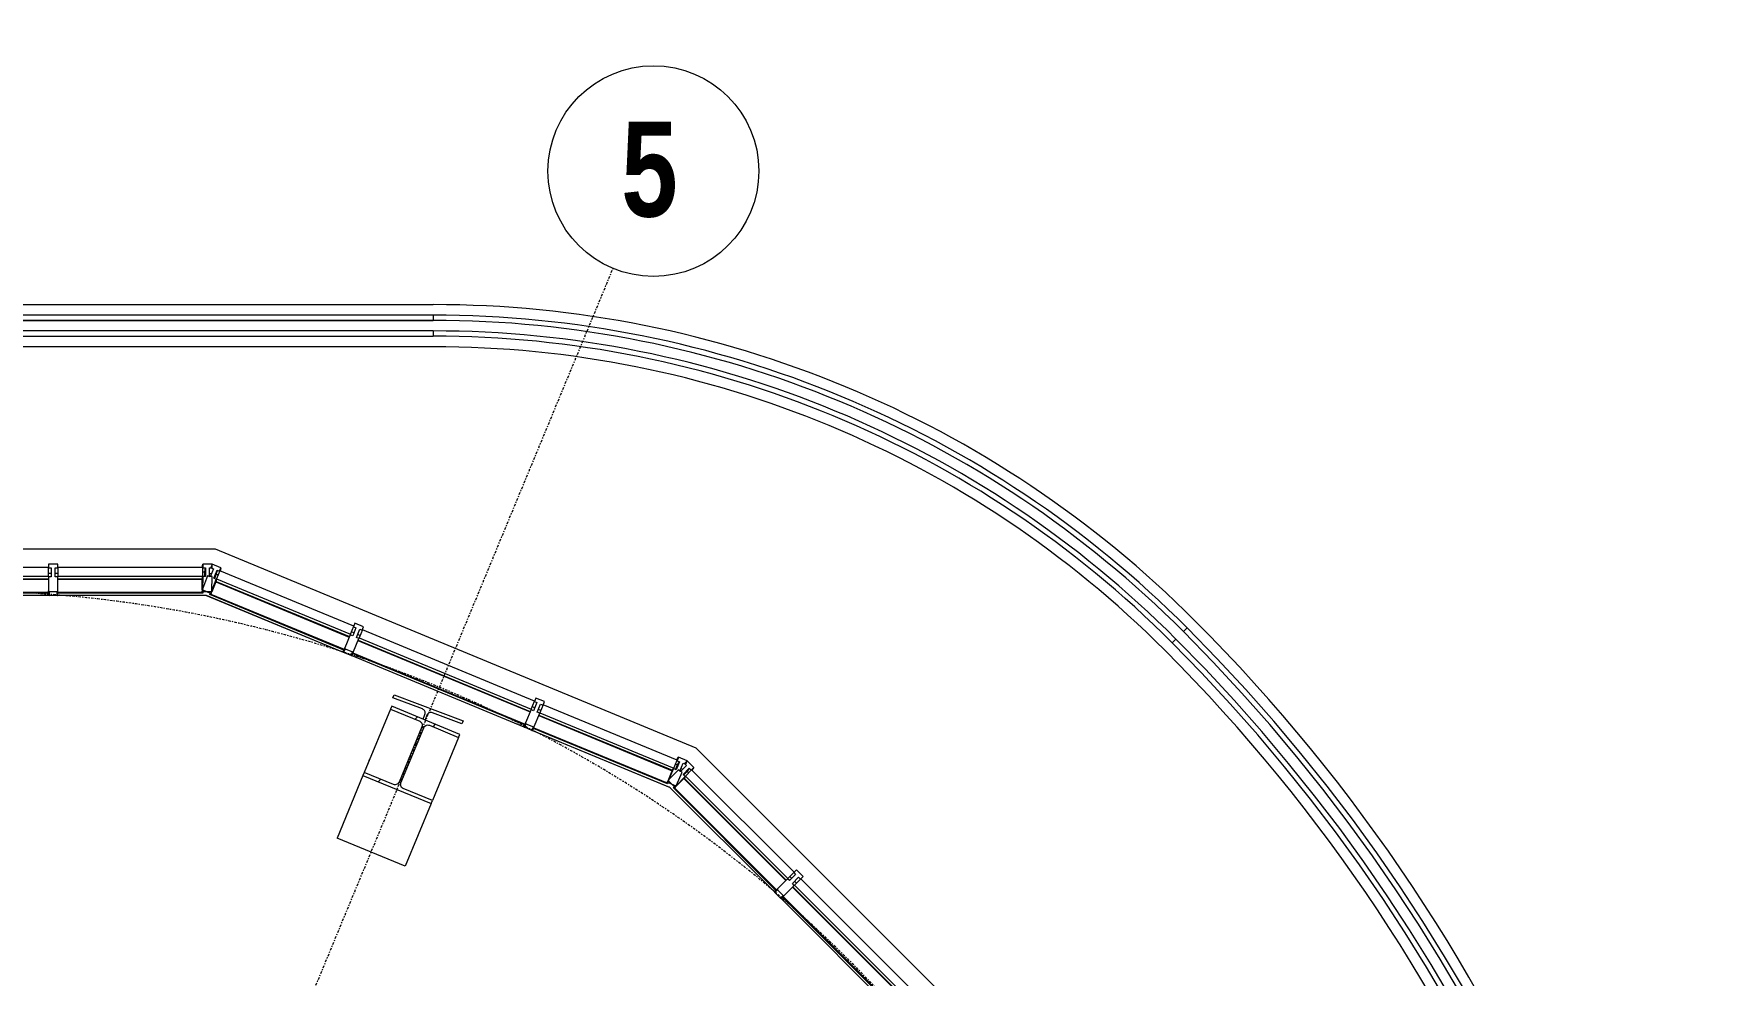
# Model space of a CAD drawing. Header units: millimetres. Extents: x 223 to 163467, y -12002 to 99672.
# Drawn here: x 140504 to 148433, y 68696 to 73167 of the extents above; entities that cross this region are included whole.
import ezdxf

# ---------------------------------------------------------------- set-up
doc = ezdxf.new("R2010")
doc.units = ezdxf.units.MM
doc.linetypes.add('Осевая', pattern=[29.999999, 12, -6, 6, -6])
for name, color, linetype, lineweight in [('A-GLAZ-CURT', 7, 'Continuous', 9), ('A-GLAZ-CWMG', 7, 'Continuous', 9), ('A-WALL', 7, 'Continuous', 9), ('S-COLS', 7, 'Continuous', 9), ('S-GRID', 7, 'Continuous', 9), ('S-GRID-IDEN', 7, 'Continuous', 9), ('Верхние поручни', 7, 'Continuous', 5), ('Ограждение', 7, 'Continuous', 9), ('Поручни', 7, 'Continuous', 5)]:
    doc.layers.add(name, color=color, linetype=linetype, lineweight=lineweight)
doc.styles.add('Impact', font='ARIALN.TTF', dxfattribs={"height": 900})

# ---------------------------------------------------------------- blocks, each defined once
blk = doc.blocks.new('Ограждение - Ограждение-332239-6 этаж')
at = {"layer": 'Поручни'}
for p, q in [((3085.4, 7432), (-1446.4, 7432)), ((3085.4, 7432), (3085.4, 7407)), ((-1446.4, 7332), (3085.4, 7332)), ((3085.4, 7357), (3085.4, 7332)), ((6661.3, 5947.9), (6643.6, 5930.2)), ((6608.2, 5894.9), (6590.5, 5877.3))]:
    blk.add_line(p, q, dxfattribs=at)
for centre, radius, start, end in [((3085.4, 2382), 5050, 44.91996, 90), ((3085.4, 2382), 4950, 44.91996, 90), ((819.5, 122.4), 8250, 318.98451, 44.91996), ((819.5, 122.4), 8150, 318.98451, 44.91996)]:
    blk.add_arc(centre, radius, start, end, dxfattribs=at)
blk = doc.blocks.new('Тип верхнего поручня - Верхний поручень_Внутренний_-332242-6 этаж')
at = {"layer": 'Верхние поручни'}
for p, q in [((-1446.4, 7407), (3085.4, 7407)), ((3085.4, 7357), (-1446.4, 7357))]:
    blk.add_line(p, q, dxfattribs=at)
for centre, radius, start, end in [((3085.4, 2382), 5025, 44.91996, 90), ((3085.4, 2382), 4975, 44.91996, 90), ((819.5, 122.4), 8175, 318.98451, 44.91996), ((819.5, 122.4), 8225, 318.98451, 44.91996)]:
    blk.add_arc(centre, radius, start, end, dxfattribs=at)
blk = doc.blocks.new('Тип верхнего поручня - Верхний поручень_Внутренний_-V1-6 этаж')
at = {"layer": 'Верхние поручни'}
for p, q in [((3085.4, 7407), (-1446.4, 7407)), ((3085.4, 7357), (-1446.4, 7357))]:
    blk.add_line(p, q, dxfattribs=at)
for centre, radius, start, end in [((3085.4, 2382), 5025, 44.91996, 90), ((3085.4, 2382), 4975, 44.91996, 90), ((819.5, 122.4), 8175, 318.98451, 44.91996), ((819.5, 122.4), 8225, 318.98451, 44.91996)]:
    blk.add_arc(centre, radius, start, end, dxfattribs=at)
blk = doc.blocks.new('Двутавровая балка _ГОСТ 26020-83_-Колонна - I 35K1-330506-6 этаж')
at = {"layer": 'S-COLS'}
for p, q in [((-175, 171.5), (175, 171.5)), ((-175, 156.5), (-175, 171.5)), ((175, 171.5), (175, 156.5)), ((-25, 156.5), (-175, 156.5)), ((-5, 112.6), (-5, 136.5)), ((5, 136.5), (5, 112.3)), ((175, 156.5), (25, 156.5)), ((-175, -162.6), (-175, -156.5)), ((175, -167.9), (175, -171.5))]:
    blk.add_line(p, q, dxfattribs=at)
for centre, start, end in [((-25, 136.5), 360, 90), ((25, 136.5), 90, 180)]:
    blk.add_arc(centre, 20, start, end, dxfattribs=at)
blk = doc.blocks.new('Системная панель - С остеклением-473977-6 этаж')
at = {"layer": 'A-GLAZ-CURT'}
for p, q in [((5932, -3333.8), (5447.7, -3818)), ((5942, -3340.4), (5932, -3333.8)), ((5454.5, -3824.8), (5456.1, -3826.4))]:
    blk.add_line(p, q, dxfattribs=at)
at = {"layer": 'A-GLAZ-CURT', "lineweight": 13}
for p, q in [((5942, -3340.4), (5456.1, -3826.4)), ((5485.4, -3855.7), (5971.8, -3369.4)), ((5971.8, -3369.4), (5942, -3340.4)), ((5456.1, -3826.4), (5485.4, -3855.7))]:
    blk.add_line(p, q, dxfattribs=at)
blk = doc.blocks.new('Rectangular Mullion - Mullion_Vertical-45mm-Steelbuilt_2_6875in_Detail-8_TGP-473962-6 этаж')
at = {"layer": 'A-GLAZ-CWMG'}
for p, q in [((2658.6, -5588.5), (2006.6, -5858.5)), ((2658.6, -5588.6), (2009, -5857.7)), ((2027, -5861.3), (2662.5, -5598)), ((2664, -5601.6), (2031.3, -5863.7)), ((2658.6, -5588.5), (2658.6, -5588.6)), ((2658.6, -5588.6), (2662.5, -5598)), ((2662.5, -5598), (2664, -5601.6)), ((2664, -5601.6), (2666.6, -5607.9)), ((2688, -5659.6), (2055.3, -5921.6)), ((2031.3, -5863.7), (2033.1, -5868.1)), ((2035.7, -5874.3), (2055.3, -5921.6)), ((2048.6, -5937), (2057.5, -5958.4)), ((2033.6, -5959.1), (2029.5, -5960.8)), ((2066.2, -5954.8), (2057.5, -5958.4))]:
    blk.add_line(p, q, dxfattribs=at)
at = {"layer": 'A-GLAZ-CWMG', "flags": 128}
blk.add_lwpolyline([(2027, -5861.3), (2029.6, -5861.8), (2031.3, -5863.7)], dxfattribs=at)
blk = doc.blocks.new('Rectangular Mullion - Mullion_Vertical-45mm-Steelbuilt_2_6875in_Detail-8_TGP-473982-6 этаж')
at = {"layer": 'A-GLAZ-CWMG', "lineweight": 18}
for p, q in [((2016.5, 6195.1), (1991.5, 6132.3)), ((2028.2, 6190.3), (2016.5, 6195.1)), ((2043.5, 6228.5), (2028.2, 6190.3)), ((2038.4, 6250.3), (2031.7, 6233.4)), ((2031.7, 6233.4), (2043.5, 6228.5)), ((2079.5, 6233.2), (2038.4, 6250.3)), ((2045.9, 6183), (2061.1, 6221.2)), ((2061.1, 6221.2), (2072.8, 6216.4)), ((2072.8, 6216.4), (2079.5, 6233.2)), ((1993.2, 6128), (2028.5, 6113.4)), ((2032.6, 6115.3), (2034.5, 6120.1)), ((2034.7, 6120.4), (2057.6, 6178.1)), ((2057.6, 6178.1), (2045.9, 6183))]:
    blk.add_line(p, q, dxfattribs=at)
at = {"layer": 'A-GLAZ-CWMG'}
for p, q in [((2048.6, 6181.8), (2057.5, 6203.2)), ((2061.1, 6221.2), (2057.5, 6203.2)), ((2079.5, 6233.2), (2076.4, 6217.6)), ((1991.3, 6131.7), (1988.2, 6115.8)), ((1991.5, 6132.3), (1990, 6124.9)), ((1992.3, 6123.4), (1991.8, 6120.9)), ((2027, 6106), (2028.5, 6113.4)), ((2032.6, 6115.3), (2031.3, 6108.5)), ((2031.3, 6108.5), (2033.1, 6112.9)), ((2035.7, 6119.1), (2055.3, 6166.4)), ((2057.6, 6178.1), (2055.3, 6166.4))]:
    blk.add_line(p, q, dxfattribs=at)
at = {"layer": 'A-GLAZ-CWMG', "lineweight": 18, "flags": 128}
for points in [[(1991.5, 6132.3), (1991.3, 6131.6), (1991.3, 6130.9), (1991.4, 6130.1), (1991.7, 6129.5), (1992.1, 6128.9), (1992.6, 6128.4), (1993.2, 6128)], [(2028.5, 6113.4), (2029.2, 6113.2), (2029.9, 6113.2), (2030.6, 6113.4), (2031.2, 6113.6), (2031.8, 6114.1), (2032.3, 6114.6), (2032.6, 6115.3)]]:
    blk.add_lwpolyline(points, dxfattribs=at)
at = {"layer": 'A-GLAZ-CWMG', "flags": 128}
blk.add_lwpolyline([(2027, 6106), (2029.6, 6106.6), (2031.3, 6108.5)], dxfattribs=at)
blk = doc.blocks.new('Системная панель - С остеклением-473984-6 этаж')
at = {"layer": 'A-GLAZ-CURT'}
for p, q in [((5416.3, -3849.5), (4791.3, -4474.4)), ((5424.7, -3857.8), (5423.1, -3856.2)), ((4798.1, -4481.2), (4799.7, -4482.8))]:
    blk.add_line(p, q, dxfattribs=at)
at = {"layer": 'A-GLAZ-CURT', "lineweight": 13}
for p, q in [((5424.7, -3857.8), (4799.7, -4482.8)), ((5454, -3887.2), (5424.7, -3857.8)), ((4829.1, -4512.1), (5454, -3887.2)), ((4799.7, -4482.8), (4829.1, -4512.1))]:
    blk.add_line(p, q, dxfattribs=at)
blk = doc.blocks.new('Системная панель - С остеклением-473985-6 этаж')
at = {"layer": 'A-GLAZ-CURT'}
for p, q in [((4759.9, -4505.8), (4275.6, -4990.1)), ((4768.3, -4514.2), (4766.7, -4512.6)), ((4275.6, -4990.1), (4282.3, -5000.1))]:
    blk.add_line(p, q, dxfattribs=at)
at = {"layer": 'A-GLAZ-CURT', "lineweight": 13}
for p, q in [((4768.3, -4514.2), (4282.3, -5000.1)), ((4797.6, -4543.6), (4768.3, -4514.2)), ((4311.3, -5029.9), (4797.6, -4543.6)), ((4282.3, -5000.1), (4311.3, -5029.9))]:
    blk.add_line(p, q, dxfattribs=at)
blk = doc.blocks.new('Rectangular Mullion - Mullion_Vertical-45mm-Steelbuilt_2_6875in_Detail-8_TGP-473966-6 этаж')
at = {"layer": 'A-GLAZ-CWMG'}
for p, q in [((5360.4, -3793.6), (4735.5, -4418.5)), ((5360.5, -3793.7), (4735.6, -4418.6)), ((4742.8, -4425.8), (5367.7, -3800.9)), ((5370.5, -3803.7), (4745.5, -4428.6)), ((5360.4, -3793.6), (5360.5, -3793.7)), ((5360.5, -3793.7), (5367.7, -3800.9)), ((5367.7, -3800.9), (5370.5, -3803.7)), ((5370.5, -3803.7), (5375.3, -3808.5)), ((5414.8, -3848), (4789.9, -4472.9)), ((4735.6, -4418.6), (4735.5, -4418.5)), ((4742.8, -4425.8), (4735.6, -4418.6)), ((4745.5, -4428.6), (4742.8, -4425.8)), ((4750.3, -4433.4), (4745.5, -4428.6))]:
    blk.add_line(p, q, dxfattribs=at)
blk = doc.blocks.new('Rectangular Mullion - Mullion_Vertical-45mm-Steelbuilt_2_6875in_Detail-8_TGP-V24-6 этаж')
at = {"layer": 'A-GLAZ-CWMG', "lineweight": 18}
for p, q in [((-4323.9, -3316.4), (-4353.5, -3345.1)), ((-4340, -3358.6), (-4310.4, -3329.9)), ((-4284.4, -3260.3), (-4332.9, -3307.4)), ((-4332.9, -3307.4), (-4323.9, -3316.4)), ((-4310.4, -3329.9), (-4301.4, -3338.9)), ((-4301.4, -3338.9), (-4256.9, -3295.6)), ((-4252.9, -3287.3), (-4279.8, -3260.3)), ((-4256.7, -3295.4), (-4253, -3291.8)), ((-4362.5, -3336.1), (-4375.5, -3348.8)), ((-4375.5, -3348.8), (-4344, -3380.2)), ((-4353.5, -3345.1), (-4362.5, -3336.1)), ((-4344, -3380.2), (-4331, -3367.6)), ((-4331, -3367.6), (-4340, -3358.6))]:
    blk.add_line(p, q, dxfattribs=at)
at = {"layer": 'A-GLAZ-CWMG'}
for p, q in [((-4291.5, -3332.3), (-4255.3, -3296.1)), ((-4278.1, -3256.1), (-4284.4, -3260.3)), ((-4270.5, -3250.9), (-4284, -3259.9)), ((-4273.8, -3256.2), (-4275.9, -3257.6)), ((-4247.2, -3288), (-4253, -3291.8)), ((-4252.9, -3287.3), (-4246.6, -3283.1)), ((-4250.6, -3291.3), (-4247.2, -3288)), ((-4330.8, -3371.4), (-4344, -3380.2)), ((-4324.7, -3348.4), (-4340, -3358.6)), ((-4324.7, -3348.4), (-4308.3, -3332)), ((-4291.5, -3332.3), (-4301.4, -3338.9))]:
    blk.add_line(p, q, dxfattribs=at)
at = {"layer": 'A-GLAZ-CWMG', "lineweight": 18, "flags": 128}
for points in [[(-4279.8, -3260.3), (-4280.4, -3259.8), (-4281, -3259.5), (-4281.7, -3259.4), (-4282.5, -3259.4), (-4283.2, -3259.5), (-4283.9, -3259.9), (-4284.4, -3260.3)], [(-4253, -3291.8), (-4252.5, -3291.2), (-4252.2, -3290.6), (-4252, -3289.9), (-4252, -3289.2), (-4252.1, -3288.5), (-4252.4, -3287.8), (-4252.9, -3287.3)]]:
    blk.add_lwpolyline(points, dxfattribs=at)
at = {"layer": 'A-GLAZ-CWMG', "flags": 128}
blk.add_lwpolyline([(-4247.2, -3288), (-4246.1, -3285.6), (-4246.6, -3283.1)], dxfattribs=at)
blk = doc.blocks.new('Rectangular Mullion - Mullion_Vertical-45mm-Steelbuilt_2_6875in_Detail-8_TGP-V23-6 этаж')
at = {"layer": 'A-GLAZ-CWMG'}
for p, q in [((1261.4, -5859.9), (1261.4, -5878.6)), ((1264.6, -5856.8), (1302.7, -5856.8)), ((1264.6, -5856.8), (1264.6, -5875.3)), ((1302.7, -5875.3), (1302.7, -5856.8)), ((1305.8, -5878.6), (1305.8, -5859.9)), ((1261.4, -5871.8), (1261.4, -5878.6)), ((1305.8, -5871.8), (1305.8, -5878.6)), ((1261.4, -5960.8), (1274.1, -5960.8)), ((1293.1, -5960.8), (1305.8, -5960.8))]:
    blk.add_line(p, q, dxfattribs=at)
at = {"layer": 'A-GLAZ-CWMG', "lineweight": 18}
for p, q in [((1261.4, -5878.6), (1261.4, -5946.1)), ((1261.4, -5946.1), (1274.1, -5946.1)), ((1302.7, -5875.3), (1264.6, -5875.3)), ((1274.1, -5946.1), (1274.1, -5987.3)), ((1293.1, -5987.3), (1293.1, -5946.1)), ((1293.1, -5946.1), (1305.8, -5946.1)), ((1305.8, -5946.1), (1305.8, -5878.6)), ((1274.1, -5987.3), (1261.4, -5987.3)), ((1261.4, -5987.3), (1261.4, -6005.5)), ((1261.4, -6005.5), (1305.8, -6005.5)), ((1305.8, -5987.3), (1293.1, -5987.3)), ((1305.8, -6005.5), (1305.8, -5987.3))]:
    blk.add_line(p, q, dxfattribs=at)
at = {"layer": 'A-GLAZ-CWMG', "lineweight": 18, "flags": 128}
for points in [[(1264.6, -5875.3), (1263.9, -5875.4), (1263.2, -5875.6), (1262.6, -5876), (1262.1, -5876.5), (1261.7, -5877.1), (1261.5, -5877.8), (1261.4, -5878.6)], [(1305.8, -5878.6), (1305.8, -5877.8), (1305.5, -5877.1), (1305.2, -5876.5), (1304.7, -5876), (1304.1, -5875.6), (1303.4, -5875.4), (1302.7, -5875.3)]]:
    blk.add_lwpolyline(points, dxfattribs=at)
at = {"layer": 'A-GLAZ-CWMG'}
for centre, major_axis, start_param, end_param in [((1264.6, -5859.9), (3.17, 0), 1.570796, 3.141593), ((1302.7, -5859.9), (-3.17, 0), 3.141593, 4.712389)]:
    blk.add_ellipse(centre, major_axis=major_axis, ratio=0.963304, start_param=start_param, end_param=end_param, dxfattribs=at)
blk = doc.blocks.new('Rectangular Mullion - Mullion_Vertical-45mm-Steelbuilt_2_6875in_Detail-8_TGP-473974-6 этаж')
at = {"layer": 'A-GLAZ-CWMG'}
for p, q in [((2029.5, 6205.6), (2033.6, 6203.9)), ((2057.5, 6203.2), (2048.6, 6181.8)), ((2057.5, 6203.2), (2066.2, 6199.6)), ((2662.5, 5842.8), (2027, 6106)), ((2033.1, 6112.9), (2031.3, 6108.5)), ((2031.3, 6108.5), (2664, 5846.4)), ((2055.3, 6166.4), (2035.7, 6119.1)), ((2055.3, 6166.4), (2688, 5904.3)), ((2006.6, 6103.3), (2658.6, 5833.2)), ((2009, 6102.4), (2658.6, 5833.3)), ((2662.5, 5842.8), (2658.6, 5833.3)), ((2658.6, 5833.3), (2658.6, 5833.2)), ((2664, 5846.4), (2662.5, 5842.8)), ((2666.6, 5852.7), (2664, 5846.4))]:
    blk.add_line(p, q, dxfattribs=at)
at = {"layer": 'A-GLAZ-CWMG', "flags": 128}
blk.add_lwpolyline([(2031.3, 6108.5), (2029.6, 6106.6), (2027, 6106)], dxfattribs=at)
blk = doc.blocks.new('Rectangular Mullion - Mullion_Vertical-45mm-Steelbuilt_2_6875in_Detail-8_TGP-473993-6 этаж')
at = {"layer": 'A-GLAZ-CWMG', "lineweight": 18}
for p, q in [((-2601.4, -4956), (-2628.2, -5018.1)), ((-2561.9, -4968.8), (-2597.2, -4954.2)), ((-2587, -5035.1), (-2560.3, -4973.1)), ((-2644.5, -5055.9), (-2651.7, -5072.6)), ((-2651.7, -5072.6), (-2610.5, -5089.6)), ((-2632.7, -5060.8), (-2644.5, -5055.9)), ((-2616.4, -5022.9), (-2632.7, -5060.8)), ((-2628.2, -5018.1), (-2616.4, -5022.9)), ((-2615.1, -5068.1), (-2598.8, -5030.2)), ((-2603.4, -5072.9), (-2615.1, -5068.1)), ((-2610.5, -5089.6), (-2603.4, -5072.9)), ((-2598.8, -5030.2), (-2587, -5035.1))]:
    blk.add_line(p, q, dxfattribs=at)
at = {"layer": 'A-GLAZ-CWMG'}
for p, q in [((-2597.2, -4949.7), (-2601.4, -4956)), ((-2592.1, -4942), (-2601.1, -4955.5)), ((-2593.1, -4948.2), (-2594.5, -4950.2)), ((-2580.4, -5025.2), (-2560.9, -4977.9)), ((-2561.9, -4968.8), (-2557.7, -4962.5)), ((-2556.4, -4967.3), (-2560.3, -4973.1)), ((-2558.3, -4971.7), (-2556.4, -4967.3)), ((-2604.9, -5052.8), (-2615.1, -5068.1)), ((-2604.9, -5052.8), (-2596, -5031.4)), ((-2580.4, -5025.2), (-2587, -5035.1)), ((-2601.7, -5076.4), (-2610.5, -5089.6))]:
    blk.add_line(p, q, dxfattribs=at)
at = {"layer": 'A-GLAZ-CWMG', "lineweight": 18, "flags": 128}
for points in [[(-2597.2, -4954.2), (-2597.9, -4954), (-2598.6, -4954), (-2599.3, -4954.1), (-2600, -4954.4), (-2600.6, -4954.8), (-2601.1, -4955.4), (-2601.4, -4956)], [(-2560.3, -4973.1), (-2560.1, -4972.4), (-2560, -4971.6), (-2560.1, -4970.9), (-2560.4, -4970.2), (-2560.8, -4969.6), (-2561.3, -4969.2), (-2561.9, -4968.8)]]:
    blk.add_lwpolyline(points, dxfattribs=at)
at = {"layer": 'A-GLAZ-CWMG', "flags": 128}
blk.add_lwpolyline([(-2556.4, -4967.3), (-2556.3, -4964.7), (-2557.7, -4962.5)], dxfattribs=at)
blk = doc.blocks.new('Rectangular Mullion - Mullion_Vertical-45mm-Steelbuilt_2_6875in_Detail-8_TGP-466671-6 этаж')
at = {"layer": 'A-GLAZ-CWMG'}
for p, q in [((3518.8, -5231.3), (3554, -5216.8)), ((3518.8, -5231.3), (3525.9, -5248.4)), ((3561.1, -5233.8), (3554, -5216.8)), ((3565.3, -5235.7), (3558.1, -5218.4)), ((3562.7, -5229.4), (3565.3, -5235.7)), ((3517.1, -5235.4), (3524.2, -5252.7)), ((3521.6, -5246.4), (3524.2, -5252.7)), ((3585, -5316.5), (3596.8, -5311.6)), ((3555.7, -5328.6), (3567.4, -5323.8))]:
    blk.add_line(p, q, dxfattribs=at)
at = {"layer": 'A-GLAZ-CWMG', "lineweight": 18}
for p, q in [((3524.2, -5252.7), (3550.1, -5315.1)), ((3561.1, -5233.8), (3525.9, -5248.4)), ((3550.1, -5315.1), (3561.8, -5310.2)), ((3561.8, -5310.2), (3577.6, -5348.3)), ((3591.2, -5298.1), (3565.3, -5235.7)), ((3579.4, -5302.9), (3591.2, -5298.1)), ((3595.2, -5341), (3579.4, -5302.9)), ((3577.6, -5348.3), (3565.9, -5353.2)), ((3565.9, -5353.2), (3572.8, -5369.9)), ((3572.8, -5369.9), (3613.9, -5352.9)), ((3606.9, -5336.2), (3595.2, -5341)), ((3613.9, -5352.9), (3606.9, -5336.2))]:
    blk.add_line(p, q, dxfattribs=at)
at = {"layer": 'A-GLAZ-CWMG', "lineweight": 18, "flags": 128}
for points in [[(3525.9, -5248.4), (3525.3, -5248.8), (3524.8, -5249.2), (3524.4, -5249.8), (3524.1, -5250.5), (3524, -5251.2), (3524, -5252), (3524.2, -5252.7)], [(3565.3, -5235.7), (3564.9, -5235), (3564.5, -5234.5), (3563.9, -5234), (3563.2, -5233.7), (3562.5, -5233.6), (3561.8, -5233.6), (3561.1, -5233.8)]]:
    blk.add_lwpolyline(points, dxfattribs=at)
at = {"layer": 'A-GLAZ-CWMG'}
for centre, start_param, end_param in [((3520, -5234.2), 1.570796, 2.879793), ((3555.2, -5219.6), 0.261799, 1.570796)]:
    blk.add_ellipse(centre, major_axis=(2.93, 1.22), ratio=0.963304, start_param=start_param, end_param=end_param, dxfattribs=at)
blk = doc.blocks.new('Ось сетки - Семейство1-221475-6 этаж')
at = {"layer": 'S-GRID-IDEN'}
blk.add_circle((0, 0), 5, dxfattribs=at)

msp = doc.modelspace()

# ---------------------------------------------------------------- hatches: boundary and pattern name
at = {"layer": 'S-COLS'}
h = msp.add_hatch(dxfattribs=at)
h.set_pattern_fill('FP_1', color=256, style=0, pattern_type=2)
h.set_pattern_definition([(45, (139313.08, 64398.15), (-251.447, 251.447), []), (45, (139313.08, 64779.15), (-251.447, 251.447), [])])
h.paths.add_polyline_path([(142389.5, 69511.9), (142395.4, 69526.2), (142252.9, 69585.8), (142247.1, 69592.6), (142244.7, 69601.4), (142246.3, 69610.5), (142357, 69876.4), (142363.7, 69882.6), (142372.4, 69885.3), (142381.2, 69883.8), (142519.8, 69826.4), (142525.7, 69840.8), (142202.4, 69974.8), (142196.4, 69960.4), (142338.9, 69900.8), (142344.8, 69894), (142347.1, 69885.2), (142345.5, 69876.1), (142234.8, 69610.2), (142228.1, 69604), (142219.5, 69601.4), (142210.6, 69602.8), (142072.1, 69660.2), (142066.1, 69645.8), (142343.8, 69530.8)], flags=0)

# ---------------------------------------------------------------- linework, layer by layer
at = {"layer": 'A-WALL'}
for p, q in [((137866.7, 71880.1), (142398.5, 71880.1)), ((142398.5, 71680.1), (137866.7, 71680.1)), ((138899.3, 70720.5), (141365.8, 70720.5)), ((141365.8, 70720.5), (143644.6, 69776.6)), ((143644.6, 69776.6), (145388.7, 68032.6))]:
    msp.add_line(p, q, dxfattribs=at)
for centre, radius, start, end in [((142398.5, 66780.1), 5100, 44.91996, 90), ((142398.5, 66780.1), 4900, 44.91996, 90), ((140132.6, 64520.5), 8300, 0, 44.91996), ((140132.6, 64520.5), 8100, 0, 44.91996)]:
    msp.add_arc(centre, radius, start, end, dxfattribs=at)
at = {"layer": 'S-COLS'}
for p, q in [((142196.4, 69960.4), (142072.1, 69660.2)), ((142202.4, 69974.8), (142196.4, 69960.4)), ((142196.4, 69960.4), (142335, 69903)), ((142525.7, 69840.8), (142202.4, 69974.8)), ((142345.5, 69876.1), (142237.1, 69614.3)), ((142246.3, 69610.5), (142354.8, 69872.3)), ((142381.2, 69883.8), (142519.8, 69826.4)), ((142519.8, 69826.4), (142395.4, 69526.2)), ((142519.8, 69826.4), (142525.7, 69840.8)), ((142066.1, 69645.8), (141943.1, 69348.7)), ((142072.1, 69660.2), (142066.1, 69645.8)), ((142066.1, 69645.8), (142389.5, 69511.9)), ((142210.6, 69602.8), (142072.1, 69660.2)), ((142395.4, 69526.2), (142256.8, 69583.6)), ((142389.5, 69511.9), (142266.4, 69214.8)), ((142389.5, 69511.9), (142395.4, 69526.2)), ((142266.4, 69214.8), (141943.1, 69348.7))]:
    msp.add_line(p, q, dxfattribs=at)
at = {"layer": 'S-COLS', "flags": 128}
for points in [[(142335, 69903), (142338.9, 69900.8), (142342.2, 69897.7), (142344.8, 69894), (142346.4, 69889.8), (142347.1, 69885.2), (142346.8, 69880.6), (142345.5, 69876.1)], [(142354.8, 69872.3), (142357, 69876.4), (142360, 69879.9), (142363.7, 69882.6), (142367.9, 69884.4), (142372.4, 69885.3), (142376.9, 69885.1), (142381.2, 69883.8)], [(142237.1, 69614.3), (142234.8, 69610.2), (142231.8, 69606.7), (142228.1, 69604), (142223.9, 69602.2), (142219.5, 69601.4), (142215, 69601.6), (142210.6, 69602.8)], [(142256.8, 69583.6), (142252.9, 69585.8), (142249.6, 69588.9), (142247.1, 69592.6), (142245.4, 69596.8), (142244.7, 69601.4), (142245, 69606), (142246.3, 69610.5)]]:
    msp.add_lwpolyline(points, dxfattribs=at)
at = {"layer": 'S-GRID', "color": 174, "linetype": 'Осевая', "true_color": 0x0000a0}
msp.add_line((140132.6, 64520.5), (143252.1, 72051.7), dxfattribs=at)
msp.add_arc((140132.6, 64520.5), 6000, 169.59621, 160.45219, dxfattribs=at)

# ---------------------------------------------------------------- block references
at = {"layer": 'A-GLAZ-CURT'}
for name, p, rotation in [('Системная панель - С остеклением-473984-6 этаж', (140798.6, 64027.6), 134.9999999999999), ('Системная панель - С остеклением-473985-6 этаж', (140798.6, 64027.6), 134.9999999999999), ('Системная панель - С остеклением-473977-6 этаж', (140559.3, 63810.3), 112.5), ('Системная панель - С остеклением-473984-6 этаж', (140559.3, 63810.3), 112.5), ('Системная панель - С остеклением-473985-6 этаж', (140559.3, 63810.3), 112.5), ('Системная панель - С остеклением-473977-6 этаж', (140255, 63701), 89.99999999999984), ('Системная панель - С остеклением-473984-6 этаж', (140255, 63701), 89.99999999999984)]:
    msp.add_blockref(name, p, dxfattribs=dict(at, rotation=rotation))
at = {"layer": 'A-GLAZ-CWMG'}
for name, p, rotation in [('Rectangular Mullion - Mullion_Vertical-45mm-Steelbuilt_2_6875in_Detail-8_TGP-473966-6 этаж', (140798.6, 64027.6), 134.9999999999998), ('Rectangular Mullion - Mullion_Vertical-45mm-Steelbuilt_2_6875in_Detail-8_TGP-473962-6 этаж', (140936.5, 64320), 157.4999999999999), ('Rectangular Mullion - Mullion_Vertical-45mm-Steelbuilt_2_6875in_Detail-8_TGP-V23-6 этаж', (141880.3, 64642.9), 180), ('Rectangular Mullion - Mullion_Vertical-45mm-Steelbuilt_2_6875in_Detail-8_TGP-V24-6 этаж', (140625.5, 65186.6), 225.0000000000007), ('Rectangular Mullion - Mullion_Vertical-45mm-Steelbuilt_2_6875in_Detail-8_TGP-473966-6 этаж', (140559.3, 63810.3), 112.4999999999999), ('Rectangular Mullion - Mullion_Vertical-45mm-Steelbuilt_2_6875in_Detail-8_TGP-466671-6 этаж', (140798.6, 64027.6), 134.9999999999999), ('Rectangular Mullion - Mullion_Vertical-45mm-Steelbuilt_2_6875in_Detail-8_TGP-473962-6 этаж', (140798.6, 64027.6), 134.9999999999999), ('Rectangular Mullion - Mullion_Vertical-45mm-Steelbuilt_2_6875in_Detail-8_TGP-466671-6 этаж', (141656.2, 63672.4), 134.9999999999999), ('Rectangular Mullion - Mullion_Vertical-45mm-Steelbuilt_2_6875in_Detail-8_TGP-473982-6 этаж', (139328.6, 64721.1), 337.4999999999998), ('Rectangular Mullion - Mullion_Vertical-45mm-Steelbuilt_2_6875in_Detail-8_TGP-473993-6 этаж', (140952.1, 64642.9), 180), ('Rectangular Mullion - Mullion_Vertical-45mm-Steelbuilt_2_6875in_Detail-8_TGP-473974-6 этаж', (139328.6, 64721.1), 337.4999999999999), ('Rectangular Mullion - Mullion_Vertical-45mm-Steelbuilt_2_6875in_Detail-8_TGP-466671-6 этаж', (140559.3, 63810.3), 112.4999999999998), ('Rectangular Mullion - Mullion_Vertical-45mm-Steelbuilt_2_6875in_Detail-8_TGP-473966-6 этаж', (140255, 63701), 89.9999999999998)]:
    msp.add_blockref(name, p, dxfattribs=dict(at, rotation=rotation))
for name in ['Rectangular Mullion - Mullion_Vertical-45mm-Steelbuilt_2_6875in_Detail-8_TGP-473982-6 этаж', 'Rectangular Mullion - Mullion_Vertical-45mm-Steelbuilt_2_6875in_Detail-8_TGP-473974-6 этаж']:
    msp.add_blockref(name, (139313.1, 64398.1), dxfattribs=at)
at = {"layer": 'S-COLS', "rotation": 339.2335371859331}
msp.add_blockref('Двутавровая балка _ГОСТ 26020-83_-Колонна - I 35K1-330506-6 этаж', (142316.4, 69805.9), dxfattribs=at)
at = {"layer": 'S-GRID-IDEN', "xscale": 99.99999999999994, "yscale": 99.99999999999994, "zscale": 99.99999999999994, "rotation": 337.5000000000002}
msp.add_blockref('Ось сетки - Семейство1-221475-6 этаж', (143443.4, 72513.6), dxfattribs=at)
at = {"layer": 'Верхние поручни'}
for name in ['Тип верхнего поручня - Верхний поручень_Внутренний_-332242-6 этаж', 'Тип верхнего поручня - Верхний поручень_Внутренний_-V1-6 этаж']:
    msp.add_blockref(name, (139313.1, 64398.1), dxfattribs=at)
at = {"layer": 'Ограждение'}
msp.add_blockref('Ограждение - Ограждение-332239-6 этаж', (139313.1, 64398.1), dxfattribs=at)

# ---------------------------------------------------------------- texts
at = {"layer": 'S-GRID-IDEN', "insert": (143290.7, 72747.7), "char_height": 450, "width": 368.776, "attachment_point": 1, "style": 'Impact'}
msp.add_mtext('\\fImpact|b0|i0|c204|p34|;5', dxfattribs=at)

doc.saveas('drawing.dxf')
